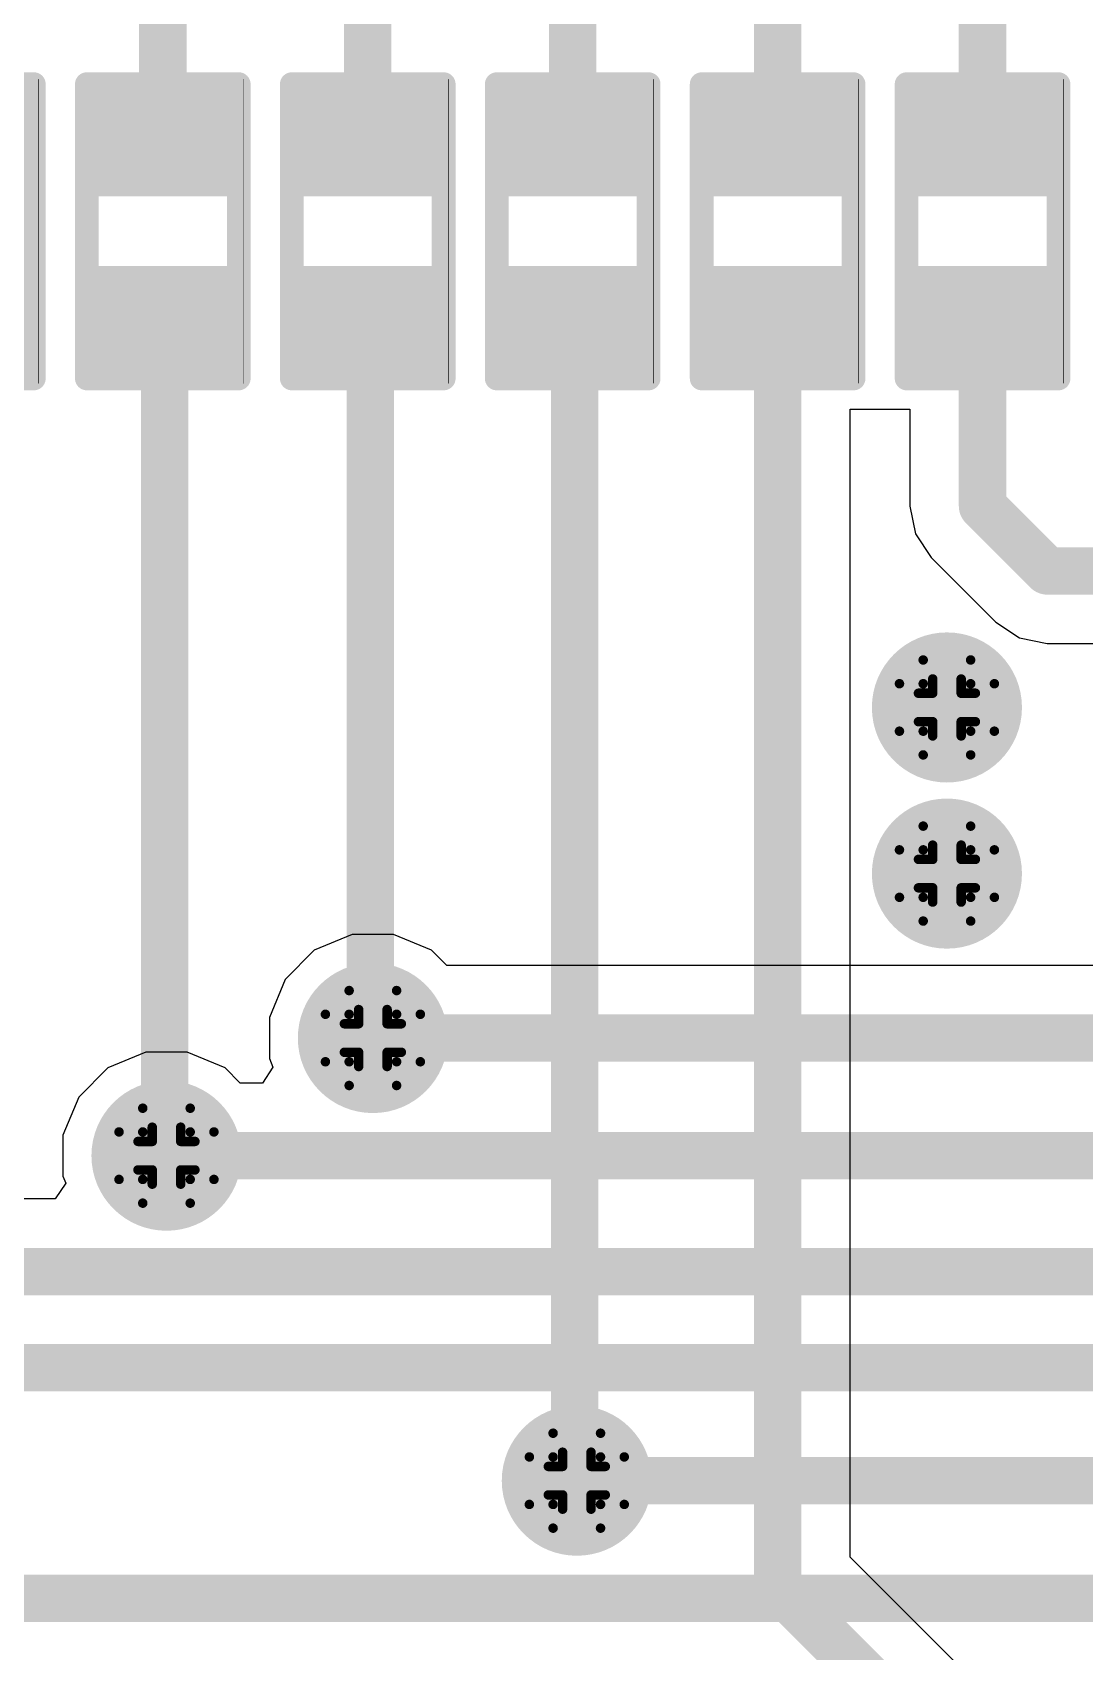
# Model space of a CAD drawing. Header units: inches. Extents: x -5 to 5258, y -4 to 5281.
# Drawn here: x 5.39 to 11.02, y 32.67 to 41.33 of the extents above; entities that cross this region are included whole.
import ezdxf

# ---------------------------------------------------------------- set-up
doc = ezdxf.new("R2010")
doc.units = ezdxf.units.IN
for name, color, linetype in [('Bottom Layer', 5, 'Continuous'), ('Bottom Solder', 6, 'Continuous'), ('Drill Drawing', 1, 'Continuous'), ('Top Layer', 1, 'Continuous'), ('Top Overlay', 2, 'Continuous'), ('Top Paste', 8, 'Continuous'), ('Top Solder', 216, 'Continuous'), ('Via Holes', 16, 'Continuous')]:
    doc.layers.add(name, color=color, linetype=linetype)

# ---------------------------------------------------------------- blocks, each defined once
blk = doc.blocks.new('R___0402_53')
at = {"layer": 'Top Layer'}
for points in [[(-0.6985, -0.3175), (-0.6985, 0.3175), (-0.2413, 0.3175), (-0.2413, -0.3175)], [(0.2413, -0.3175), (0.2413, 0.3175), (0.6985, 0.3175), (0.6985, -0.3175)]]:
    blk.add_hatch(color=1, dxfattribs=at).paths.add_polyline_path(points)
at = {"layer": 'Top Paste'}
for points in [[(-0.6985, -0.3175), (-0.6985, 0.3175), (-0.2413, 0.3175), (-0.2413, -0.3175)], [(0.2413, -0.3175), (0.2413, 0.3175), (0.6985, 0.3175), (0.6985, -0.3175)]]:
    blk.add_hatch(color=8, dxfattribs=at).paths.add_polyline_path(points)
at = {"layer": 'Top Solder'}
for points in [[(-0.7535, -0.3725), (-0.7535, 0.3725), (-0.1863, 0.3725), (-0.1863, -0.3725)], [(0.1863, -0.3725), (0.1863, 0.3725), (0.7535, 0.3725), (0.7535, -0.3725)]]:
    blk.add_hatch(color=216, dxfattribs=at).paths.add_polyline_path(points)
at = {"layer": 'Top Overlay'}
for points, const_width in [([(-0.7874, 0.4064), (-0.7874, -0.4064)], 0.127), ([(-0.7874, 0.4064), (0.7874, 0.4064)], 0.127), ([(0.7874, 0.4064), (0.7874, -0.4064)], 0.127), ([(-0.7874, -0.4064), (0.7874, -0.4064)], 0.127), ([(-0.8128, -0.4318), (0.8128, -0.4318)], 0.00323)]:
    blk.add_lwpolyline(points, dxfattribs=dict(at, const_width=const_width))
for points, const_width in [([(-0.8191, 0.4064, 1), (-0.7556, 0.4064, 1)], 0.0635), ([(-0.8191, 0.4064, 1), (-0.7556, 0.4064, 1)], 0.0635), ([(0.7556, 0.4064, 1), (0.8191, 0.4064, 1)], 0.0635), ([(0.7556, 0.4064, 1), (0.8191, 0.4064, 1)], 0.0635), ([(-0.8191, -0.4064, 1), (-0.7556, -0.4064, 1)], 0.0635), ([(-0.8191, -0.4064, 1), (-0.7556, -0.4064, 1)], 0.0635), ([(0.7556, -0.4064, 1), (0.8191, -0.4064, 1)], 0.0635), ([(0.7556, -0.4064, 1), (0.8191, -0.4064, 1)], 0.0635), ([(-0.8136, -0.4318, 1), (-0.812, -0.4318, 1)], 0.00161), ([(0.812, -0.4318, 1), (0.8136, -0.4318, 1)], 0.00161)]:
    blk.add_lwpolyline(points, format="xyb", close=True, dxfattribs=dict(at, const_width=const_width))
blk = doc.blocks.new('R___0402_55')
at = {"layer": 'Top Layer'}
for points in [[(-0.6985, -0.3175), (-0.6985, 0.3175), (-0.2413, 0.3175), (-0.2413, -0.3175)], [(0.2413, -0.3175), (0.2413, 0.3175), (0.6985, 0.3175), (0.6985, -0.3175)]]:
    blk.add_hatch(color=1, dxfattribs=at).paths.add_polyline_path(points)
at = {"layer": 'Top Paste'}
for points in [[(-0.6985, -0.3175), (-0.6985, 0.3175), (-0.2413, 0.3175), (-0.2413, -0.3175)], [(0.2413, -0.3175), (0.2413, 0.3175), (0.6985, 0.3175), (0.6985, -0.3175)]]:
    blk.add_hatch(color=8, dxfattribs=at).paths.add_polyline_path(points)
at = {"layer": 'Top Solder'}
for points in [[(-0.7535, -0.3725), (-0.7535, 0.3725), (-0.1863, 0.3725), (-0.1863, -0.3725)], [(0.1863, -0.3725), (0.1863, 0.3725), (0.7535, 0.3725), (0.7535, -0.3725)]]:
    blk.add_hatch(color=216, dxfattribs=at).paths.add_polyline_path(points)
at = {"layer": 'Top Overlay'}
for points, const_width in [([(-0.7874, 0.4064), (-0.7874, -0.4064)], 0.127), ([(-0.7874, 0.4064), (0.7874, 0.4064)], 0.127), ([(0.7874, 0.4064), (0.7874, -0.4064)], 0.127), ([(-0.7874, -0.4064), (0.7874, -0.4064)], 0.127), ([(-0.8128, -0.4318), (0.8128, -0.4318)], 0.00323)]:
    blk.add_lwpolyline(points, dxfattribs=dict(at, const_width=const_width))
for points, const_width in [([(-0.8191, 0.4064, 1), (-0.7556, 0.4064, 1)], 0.0635), ([(-0.8191, 0.4064, 1), (-0.7556, 0.4064, 1)], 0.0635), ([(0.7556, 0.4064, 1), (0.8191, 0.4064, 1)], 0.0635), ([(0.7556, 0.4064, 1), (0.8191, 0.4064, 1)], 0.0635), ([(-0.8191, -0.4064, 1), (-0.7556, -0.4064, 1)], 0.0635), ([(-0.8191, -0.4064, 1), (-0.7556, -0.4064, 1)], 0.0635), ([(0.7556, -0.4064, 1), (0.8191, -0.4064, 1)], 0.0635), ([(0.7556, -0.4064, 1), (0.8191, -0.4064, 1)], 0.0635), ([(-0.8136, -0.4318, 1), (-0.812, -0.4318, 1)], 0.00161), ([(0.812, -0.4318, 1), (0.8136, -0.4318, 1)], 0.00161)]:
    blk.add_lwpolyline(points, format="xyb", close=True, dxfattribs=dict(at, const_width=const_width))
blk = doc.blocks.new('R___0402_57')
at = {"layer": 'Top Layer'}
for points in [[(-0.6985, -0.3175), (-0.6985, 0.3175), (-0.2413, 0.3175), (-0.2413, -0.3175)], [(0.2413, -0.3175), (0.2413, 0.3175), (0.6985, 0.3175), (0.6985, -0.3175)]]:
    blk.add_hatch(color=1, dxfattribs=at).paths.add_polyline_path(points)
at = {"layer": 'Top Paste'}
for points in [[(-0.6985, -0.3175), (-0.6985, 0.3175), (-0.2413, 0.3175), (-0.2413, -0.3175)], [(0.2413, -0.3175), (0.2413, 0.3175), (0.6985, 0.3175), (0.6985, -0.3175)]]:
    blk.add_hatch(color=8, dxfattribs=at).paths.add_polyline_path(points)
at = {"layer": 'Top Solder'}
for points in [[(-0.7535, -0.3725), (-0.7535, 0.3725), (-0.1863, 0.3725), (-0.1863, -0.3725)], [(0.1863, -0.3725), (0.1863, 0.3725), (0.7535, 0.3725), (0.7535, -0.3725)]]:
    blk.add_hatch(color=216, dxfattribs=at).paths.add_polyline_path(points)
at = {"layer": 'Top Overlay'}
for points, const_width in [([(-0.7874, 0.4064), (-0.7874, -0.4064)], 0.127), ([(-0.7874, 0.4064), (0.7874, 0.4064)], 0.127), ([(0.7874, 0.4064), (0.7874, -0.4064)], 0.127), ([(-0.7874, -0.4064), (0.7874, -0.4064)], 0.127), ([(-0.8128, -0.4318), (0.8128, -0.4318)], 0.00323)]:
    blk.add_lwpolyline(points, dxfattribs=dict(at, const_width=const_width))
for points, const_width in [([(-0.8191, 0.4064, 1), (-0.7556, 0.4064, 1)], 0.0635), ([(-0.8191, 0.4064, 1), (-0.7556, 0.4064, 1)], 0.0635), ([(0.7556, 0.4064, 1), (0.8191, 0.4064, 1)], 0.0635), ([(0.7556, 0.4064, 1), (0.8191, 0.4064, 1)], 0.0635), ([(-0.8191, -0.4064, 1), (-0.7556, -0.4064, 1)], 0.0635), ([(-0.8191, -0.4064, 1), (-0.7556, -0.4064, 1)], 0.0635), ([(0.7556, -0.4064, 1), (0.8191, -0.4064, 1)], 0.0635), ([(0.7556, -0.4064, 1), (0.8191, -0.4064, 1)], 0.0635), ([(-0.8136, -0.4318, 1), (-0.812, -0.4318, 1)], 0.00161), ([(0.812, -0.4318, 1), (0.8136, -0.4318, 1)], 0.00161)]:
    blk.add_lwpolyline(points, format="xyb", close=True, dxfattribs=dict(at, const_width=const_width))
blk = doc.blocks.new('R___0402_60')
at = {"layer": 'Top Layer'}
for points in [[(-0.6985, -0.3175), (-0.6985, 0.3175), (-0.2413, 0.3175), (-0.2413, -0.3175)], [(0.2413, -0.3175), (0.2413, 0.3175), (0.6985, 0.3175), (0.6985, -0.3175)]]:
    blk.add_hatch(color=1, dxfattribs=at).paths.add_polyline_path(points)
at = {"layer": 'Top Paste'}
for points in [[(-0.6985, -0.3175), (-0.6985, 0.3175), (-0.2413, 0.3175), (-0.2413, -0.3175)], [(0.2413, -0.3175), (0.2413, 0.3175), (0.6985, 0.3175), (0.6985, -0.3175)]]:
    blk.add_hatch(color=8, dxfattribs=at).paths.add_polyline_path(points)
at = {"layer": 'Top Solder'}
for points in [[(-0.7535, -0.3725), (-0.7535, 0.3725), (-0.1863, 0.3725), (-0.1863, -0.3725)], [(0.1863, -0.3725), (0.1863, 0.3725), (0.7535, 0.3725), (0.7535, -0.3725)]]:
    blk.add_hatch(color=216, dxfattribs=at).paths.add_polyline_path(points)
at = {"layer": 'Top Overlay'}
for points, const_width in [([(-0.7874, 0.4064), (-0.7874, -0.4064)], 0.127), ([(-0.7874, 0.4064), (0.7874, 0.4064)], 0.127), ([(0.7874, 0.4064), (0.7874, -0.4064)], 0.127), ([(-0.7874, -0.4064), (0.7874, -0.4064)], 0.127), ([(-0.8128, -0.4318), (0.8128, -0.4318)], 0.00323)]:
    blk.add_lwpolyline(points, dxfattribs=dict(at, const_width=const_width))
for points, const_width in [([(-0.8191, 0.4064, 1), (-0.7556, 0.4064, 1)], 0.0635), ([(-0.8191, 0.4064, 1), (-0.7556, 0.4064, 1)], 0.0635), ([(0.7556, 0.4064, 1), (0.8191, 0.4064, 1)], 0.0635), ([(0.7556, 0.4064, 1), (0.8191, 0.4064, 1)], 0.0635), ([(-0.8191, -0.4064, 1), (-0.7556, -0.4064, 1)], 0.0635), ([(-0.8191, -0.4064, 1), (-0.7556, -0.4064, 1)], 0.0635), ([(0.7556, -0.4064, 1), (0.8191, -0.4064, 1)], 0.0635), ([(0.7556, -0.4064, 1), (0.8191, -0.4064, 1)], 0.0635), ([(-0.8136, -0.4318, 1), (-0.812, -0.4318, 1)], 0.00161), ([(0.812, -0.4318, 1), (0.8136, -0.4318, 1)], 0.00161)]:
    blk.add_lwpolyline(points, format="xyb", close=True, dxfattribs=dict(at, const_width=const_width))
blk = doc.blocks.new('R___0402_62')
at = {"layer": 'Top Layer'}
for points in [[(-0.6985, -0.3175), (-0.6985, 0.3175), (-0.2413, 0.3175), (-0.2413, -0.3175)], [(0.2413, -0.3175), (0.2413, 0.3175), (0.6985, 0.3175), (0.6985, -0.3175)]]:
    blk.add_hatch(color=1, dxfattribs=at).paths.add_polyline_path(points)
at = {"layer": 'Top Paste'}
for points in [[(-0.6985, -0.3175), (-0.6985, 0.3175), (-0.2413, 0.3175), (-0.2413, -0.3175)], [(0.2413, -0.3175), (0.2413, 0.3175), (0.6985, 0.3175), (0.6985, -0.3175)]]:
    blk.add_hatch(color=8, dxfattribs=at).paths.add_polyline_path(points)
at = {"layer": 'Top Solder'}
for points in [[(-0.7535, -0.3725), (-0.7535, 0.3725), (-0.1863, 0.3725), (-0.1863, -0.3725)], [(0.1863, -0.3725), (0.1863, 0.3725), (0.7535, 0.3725), (0.7535, -0.3725)]]:
    blk.add_hatch(color=216, dxfattribs=at).paths.add_polyline_path(points)
at = {"layer": 'Top Overlay'}
for points, const_width in [([(-0.7874, 0.4064), (-0.7874, -0.4064)], 0.127), ([(-0.7874, 0.4064), (0.7874, 0.4064)], 0.127), ([(0.7874, 0.4064), (0.7874, -0.4064)], 0.127), ([(-0.7874, -0.4064), (0.7874, -0.4064)], 0.127), ([(-0.8128, -0.4318), (0.8128, -0.4318)], 0.00323)]:
    blk.add_lwpolyline(points, dxfattribs=dict(at, const_width=const_width))
for points, const_width in [([(-0.8191, 0.4064, 1), (-0.7556, 0.4064, 1)], 0.0635), ([(-0.8191, 0.4064, 1), (-0.7556, 0.4064, 1)], 0.0635), ([(0.7556, 0.4064, 1), (0.8191, 0.4064, 1)], 0.0635), ([(0.7556, 0.4064, 1), (0.8191, 0.4064, 1)], 0.0635), ([(-0.8191, -0.4064, 1), (-0.7556, -0.4064, 1)], 0.0635), ([(-0.8191, -0.4064, 1), (-0.7556, -0.4064, 1)], 0.0635), ([(0.7556, -0.4064, 1), (0.8191, -0.4064, 1)], 0.0635), ([(0.7556, -0.4064, 1), (0.8191, -0.4064, 1)], 0.0635), ([(-0.8136, -0.4318, 1), (-0.812, -0.4318, 1)], 0.00161), ([(0.812, -0.4318, 1), (0.8136, -0.4318, 1)], 0.00161)]:
    blk.add_lwpolyline(points, format="xyb", close=True, dxfattribs=dict(at, const_width=const_width))
blk = doc.blocks.new('R___0402_63')
at = {"layer": 'Top Layer'}
for points in [[(-0.6985, -0.3175), (-0.6985, 0.3175), (-0.2413, 0.3175), (-0.2413, -0.3175)], [(0.2413, -0.3175), (0.2413, 0.3175), (0.6985, 0.3175), (0.6985, -0.3175)]]:
    blk.add_hatch(color=1, dxfattribs=at).paths.add_polyline_path(points)
at = {"layer": 'Top Paste'}
for points in [[(-0.6985, -0.3175), (-0.6985, 0.3175), (-0.2413, 0.3175), (-0.2413, -0.3175)], [(0.2413, -0.3175), (0.2413, 0.3175), (0.6985, 0.3175), (0.6985, -0.3175)]]:
    blk.add_hatch(color=8, dxfattribs=at).paths.add_polyline_path(points)
at = {"layer": 'Top Solder'}
for points in [[(-0.7535, -0.3725), (-0.7535, 0.3725), (-0.1863, 0.3725), (-0.1863, -0.3725)], [(0.1863, -0.3725), (0.1863, 0.3725), (0.7535, 0.3725), (0.7535, -0.3725)]]:
    blk.add_hatch(color=216, dxfattribs=at).paths.add_polyline_path(points)
at = {"layer": 'Top Overlay'}
for points, const_width in [([(0.7874, 0.4064), (-0.7874, 0.4064)], 0.127), ([(-0.7874, 0.4064), (-0.7874, -0.4064)], 0.127), ([(0.7874, 0.4064), (0.7874, -0.4064)], 0.127), ([(-0.7874, -0.4064), (0.7874, -0.4064)], 0.127), ([(-0.8128, -0.4318), (0.8128, -0.4318)], 0.00323)]:
    blk.add_lwpolyline(points, dxfattribs=dict(at, const_width=const_width))
for points, const_width in [([(-0.8191, 0.4064, 1), (-0.7556, 0.4064, 1)], 0.0635), ([(-0.8191, 0.4064, 1), (-0.7556, 0.4064, 1)], 0.0635), ([(0.7557, 0.4064, 1), (0.8192, 0.4064, 1)], 0.0635), ([(0.7557, 0.4064, 1), (0.8192, 0.4064, 1)], 0.0635), ([(-0.8191, -0.4064, 1), (-0.7556, -0.4064, 1)], 0.0635), ([(-0.8191, -0.4064, 1), (-0.7556, -0.4064, 1)], 0.0635), ([(0.7557, -0.4064, 1), (0.8192, -0.4064, 1)], 0.0635), ([(0.7557, -0.4064, 1), (0.8192, -0.4064, 1)], 0.0635), ([(-0.8136, -0.4318, 1), (-0.812, -0.4318, 1)], 0.00161), ([(0.812, -0.4318, 1), (0.8136, -0.4318, 1)], 0.00161)]:
    blk.add_lwpolyline(points, format="xyb", close=True, dxfattribs=dict(at, const_width=const_width))

msp = doc.modelspace()

# ---------------------------------------------------------------- hatches: boundary and pattern name
at = {"layer": 'Bottom Layer'}
h = msp.add_hatch(color=5, dxfattribs=at)
edge = h.paths.add_edge_path()
edge.add_arc((10.287, 37.719), 0.3, 0, 360)
h = msp.add_hatch(color=5, dxfattribs=at)
edge = h.paths.add_edge_path()
edge.add_arc((10.287, 36.83), 0.3, 0, 360)
h = msp.add_hatch(color=5, dxfattribs=at)
edge = h.paths.add_edge_path()
edge.add_arc((7.215, 35.9501), 0.3, 0, 360)
h = msp.add_hatch(color=5, dxfattribs=at)
edge = h.paths.add_edge_path()
edge.add_arc((6.1105, 35.3205), 0.3, 0, 360)
h = msp.add_hatch(color=5, dxfattribs=at)
edge = h.paths.add_edge_path()
edge.add_arc((8.3064, 33.5814), 0.3, 0, 360)
at = {"layer": 'Bottom Solder'}
h = msp.add_hatch(color=6, dxfattribs=at)
edge = h.paths.add_edge_path()
edge.add_arc((10.287, 37.719), 0.4016, 0, 360)
h = msp.add_hatch(color=6, dxfattribs=at)
edge = h.paths.add_edge_path()
edge.add_arc((10.287, 36.83), 0.4016, 0, 360)
h = msp.add_hatch(color=6, dxfattribs=at)
edge = h.paths.add_edge_path()
edge.add_arc((7.215, 35.9501), 0.4016, 0, 360)
h = msp.add_hatch(color=6, dxfattribs=at)
edge = h.paths.add_edge_path()
edge.add_arc((6.1105, 35.3205), 0.4016, 0, 360)
h = msp.add_hatch(color=6, dxfattribs=at)
edge = h.paths.add_edge_path()
edge.add_arc((8.3064, 33.5814), 0.4016, 0, 360)
at = {"layer": 'Top Layer'}
h = msp.add_hatch(color=1, dxfattribs=at)
edge = h.paths.add_edge_path()
edge.add_arc((10.287, 37.719), 0.3, 0, 360)
h = msp.add_hatch(color=1, dxfattribs=at)
edge = h.paths.add_edge_path()
edge.add_arc((10.287, 36.83), 0.3, 0, 360)
h = msp.add_hatch(color=1, dxfattribs=at)
edge = h.paths.add_edge_path()
edge.add_arc((7.215, 35.9501), 0.3, 0, 360)
h = msp.add_hatch(color=1, dxfattribs=at)
edge = h.paths.add_edge_path()
edge.add_arc((6.1105, 35.3205), 0.3, 0, 360)
h = msp.add_hatch(color=1, dxfattribs=at)
edge = h.paths.add_edge_path()
edge.add_arc((8.3064, 33.5814), 0.3, 0, 360)
at = {"layer": 'Top Solder'}
h = msp.add_hatch(color=216, dxfattribs=at)
edge = h.paths.add_edge_path()
edge.add_arc((10.287, 37.719), 0.4016, 0, 360)
h = msp.add_hatch(color=216, dxfattribs=at)
edge = h.paths.add_edge_path()
edge.add_arc((10.287, 36.83), 0.4016, 0, 360)
h = msp.add_hatch(color=216, dxfattribs=at)
edge = h.paths.add_edge_path()
edge.add_arc((7.215, 35.9501), 0.4016, 0, 360)
h = msp.add_hatch(color=216, dxfattribs=at)
edge = h.paths.add_edge_path()
edge.add_arc((6.1105, 35.3205), 0.4016, 0, 360)
h = msp.add_hatch(color=216, dxfattribs=at)
edge = h.paths.add_edge_path()
edge.add_arc((8.3064, 33.5814), 0.4016, 0, 360)
at = {"layer": 'Via Holes'}
h = msp.add_hatch(color=7, dxfattribs=at)
edge = h.paths.add_edge_path()
edge.add_arc((10.287, 37.719), 0.15, 0, 360)
h = msp.add_hatch(color=7, dxfattribs=at)
edge = h.paths.add_edge_path()
edge.add_arc((10.287, 36.83), 0.15, 0, 360)
h = msp.add_hatch(color=7, dxfattribs=at)
edge = h.paths.add_edge_path()
edge.add_arc((7.215, 35.9501), 0.15, 0, 360)
h = msp.add_hatch(color=7, dxfattribs=at)
edge = h.paths.add_edge_path()
edge.add_arc((6.1105, 35.3205), 0.15, 0, 360)
h = msp.add_hatch(color=7, dxfattribs=at)
edge = h.paths.add_edge_path()
edge.add_arc((8.3064, 33.5814), 0.15, 0, 360)

# ---------------------------------------------------------------- linework, layer by layer
at = {"layer": 'Bottom Layer'}
for p, q in [((7.1048, 36.5041), (6.9012, 36.4198)), ((7.3252, 36.5041), (7.1048, 36.5041)), ((7.5288, 36.4198), (7.3252, 36.5041)), ((6.9012, 36.4198), (6.7453, 36.264)), ((7.61, 36.3386), (7.5288, 36.4198)), ((11.2148, 36.3386), (7.61, 36.3386)), ((6.7453, 36.264), (6.661, 36.0603)), ((6.661, 36.0603), (6.661, 35.8399)), ((6.0003, 35.8745), (5.7967, 35.7902)), ((6.2207, 35.8745), (6.0003, 35.8745)), ((6.4243, 35.7902), (6.2207, 35.8745)), ((5.7967, 35.7902), (5.6408, 35.6343)), ((6.5055, 35.709), (6.4243, 35.7902)), ((6.6803, 35.7934), (6.6238, 35.709)), ((6.661, 35.8399), (6.6803, 35.7934)), ((6.6238, 35.709), (6.5055, 35.709)), ((5.6408, 35.6343), (5.5565, 35.4307)), ((5.5565, 35.4307), (5.5565, 35.2103)), ((5.5565, 35.2103), (5.5718, 35.1733)), ((5.5718, 35.1733), (5.5154, 35.0888)), ((5.5154, 35.0888), (3.3636, 35.0888))]:
    msp.add_line(p, q, dxfattribs=at)
at = {"layer": 'Bottom Layer', "const_width": 0.254}
for points in [[(7.215, 35.9501), (59.0623, 35.9501)], [(6.1105, 35.3205), (55.2605, 35.3205)], [(3.2027, 34.7003), (54.0269, 34.7003)], [(2.6647, 34.1862), (47.7288, 34.1862)], [(8.3064, 33.5814), (8.3069, 33.5819)], [(8.3069, 33.5819), (33.0567, 33.5819)], [(1.4226, 32.9514), (15.5805, 32.9514)]]:
    msp.add_lwpolyline(points, dxfattribs=at)
at = {"layer": 'Bottom Layer', "const_width": 0.127}
for points in [[(7.1515, 35.9501, 1), (7.2785, 35.9501, 1)], [(6.047, 35.3205, 1), (6.174, 35.3205, 1)], [(8.2429, 33.5814, 1), (8.3699, 33.5814, 1)], [(8.2434, 33.5819, 1), (8.3704, 33.5819, 1)], [(8.2434, 33.5819, 1), (8.3704, 33.5819, 1)]]:
    msp.add_lwpolyline(points, format="xyb", close=True, dxfattribs=at)
at = {"layer": 'Drill Drawing', "const_width": 0.0508}
for points in [[(10.16, 37.846), (10.16, 37.973)], [(10.16, 37.973), (10.414, 37.973)], [(10.414, 37.846), (10.414, 37.973)], [(10.033, 37.592), (10.033, 37.846)], [(10.033, 37.846), (10.16, 37.846)], [(10.2108, 37.7952), (10.2108, 37.8714)], [(10.2108, 37.8714), (10.3632, 37.8714)], [(10.3632, 37.7952), (10.3632, 37.8714)], [(10.414, 37.846), (10.541, 37.846)], [(10.541, 37.592), (10.541, 37.846)], [(10.1346, 37.6428), (10.1346, 37.7952)], [(10.1346, 37.7952), (10.2108, 37.7952)], [(10.3632, 37.7952), (10.4394, 37.7952)], [(10.4394, 37.6428), (10.4394, 37.7952)], [(10.033, 37.592), (10.16, 37.592)], [(10.1346, 37.6428), (10.2108, 37.6428)], [(10.16, 37.465), (10.16, 37.592)], [(10.2108, 37.5666), (10.2108, 37.6428)], [(10.3632, 37.6428), (10.4394, 37.6428)], [(10.3632, 37.5666), (10.3632, 37.6428)], [(10.414, 37.592), (10.541, 37.592)], [(10.414, 37.465), (10.414, 37.592)], [(10.2108, 37.5666), (10.3632, 37.5666)], [(10.16, 37.465), (10.414, 37.465)], [(10.16, 36.957), (10.16, 37.084)], [(10.16, 37.084), (10.414, 37.084)], [(10.414, 36.957), (10.414, 37.084)], [(10.2108, 36.9062), (10.2108, 36.9824)], [(10.2108, 36.9824), (10.3632, 36.9824)], [(10.3632, 36.9062), (10.3632, 36.9824)], [(10.033, 36.703), (10.033, 36.957)], [(10.033, 36.957), (10.16, 36.957)], [(10.1346, 36.7538), (10.1346, 36.9062)], [(10.1346, 36.9062), (10.2108, 36.9062)], [(10.3632, 36.9062), (10.4394, 36.9062)], [(10.414, 36.957), (10.541, 36.957)], [(10.4394, 36.7538), (10.4394, 36.9062)], [(10.541, 36.703), (10.541, 36.957)], [(10.1346, 36.7538), (10.2108, 36.7538)], [(10.2108, 36.6776), (10.2108, 36.7538)], [(10.3632, 36.7538), (10.4394, 36.7538)], [(10.3632, 36.6776), (10.3632, 36.7538)], [(10.033, 36.703), (10.16, 36.703)], [(10.16, 36.576), (10.16, 36.703)], [(10.2108, 36.6776), (10.3632, 36.6776)], [(10.414, 36.703), (10.541, 36.703)], [(10.414, 36.576), (10.414, 36.703)], [(10.16, 36.576), (10.414, 36.576)], [(7.088, 36.0771), (7.088, 36.2041)], [(7.088, 36.2041), (7.342, 36.2041)], [(7.342, 36.0771), (7.342, 36.2041)], [(6.961, 35.8231), (6.961, 36.0771)], [(6.961, 36.0771), (7.088, 36.0771)], [(7.0626, 35.8739), (7.0626, 36.0263)], [(7.0626, 36.0263), (7.1388, 36.0263)], [(7.1388, 36.0263), (7.1388, 36.1025)], [(7.1388, 36.1025), (7.2912, 36.1025)], [(7.2912, 36.0263), (7.2912, 36.1025)], [(7.2912, 36.0263), (7.3674, 36.0263)], [(7.342, 36.0771), (7.469, 36.0771)], [(7.3674, 35.8739), (7.3674, 36.0263)], [(7.469, 35.8231), (7.469, 36.0771)], [(7.0626, 35.8739), (7.1388, 35.8739)], [(7.1388, 35.7977), (7.1388, 35.8739)], [(7.2912, 35.8739), (7.3674, 35.8739)], [(7.2912, 35.7977), (7.2912, 35.8739)], [(6.961, 35.8231), (7.088, 35.8231)], [(7.088, 35.6961), (7.088, 35.8231)], [(7.1388, 35.7977), (7.2912, 35.7977)], [(7.342, 35.8231), (7.469, 35.8231)], [(7.342, 35.6961), (7.342, 35.8231)], [(7.088, 35.6961), (7.342, 35.6961)], [(5.9835, 35.4475), (5.9835, 35.5745)], [(5.9835, 35.5745), (6.2375, 35.5745)], [(6.2375, 35.4475), (6.2375, 35.5745)], [(5.8565, 35.1935), (5.8565, 35.4475)], [(5.8565, 35.4475), (5.9835, 35.4475)], [(6.0343, 35.3967), (6.0343, 35.4729)], [(6.0343, 35.4729), (6.1867, 35.4729)], [(6.1867, 35.3967), (6.1867, 35.4729)], [(6.2375, 35.4475), (6.3645, 35.4475)], [(6.3645, 35.1935), (6.3645, 35.4475)], [(5.9581, 35.2443), (5.9581, 35.3967)], [(5.9581, 35.3967), (6.0343, 35.3967)], [(6.1867, 35.3967), (6.2629, 35.3967)], [(6.2629, 35.2443), (6.2629, 35.3967)], [(5.9581, 35.2443), (6.0343, 35.2443)], [(6.0343, 35.1681), (6.0343, 35.2443)], [(6.1867, 35.2443), (6.2629, 35.2443)], [(6.1867, 35.1681), (6.1867, 35.2443)], [(5.8565, 35.1935), (5.9835, 35.1935)], [(5.9835, 35.0665), (5.9835, 35.1935)], [(6.0343, 35.1681), (6.1867, 35.1681)], [(6.2375, 35.1935), (6.3645, 35.1935)], [(6.2375, 35.0665), (6.2375, 35.1935)], [(5.9835, 35.0665), (6.2375, 35.0665)], [(8.1794, 33.7084), (8.1794, 33.8354)], [(8.1794, 33.8354), (8.4334, 33.8354)], [(8.4334, 33.7084), (8.4334, 33.8354)], [(8.0524, 33.4544), (8.0524, 33.7084)], [(8.0524, 33.7084), (8.1794, 33.7084)], [(8.2302, 33.6576), (8.2302, 33.7338)], [(8.2302, 33.7338), (8.3826, 33.7338)], [(8.3826, 33.6576), (8.3826, 33.7338)], [(8.4334, 33.7084), (8.5604, 33.7084)], [(8.5604, 33.4544), (8.5604, 33.7084)], [(8.154, 33.5052), (8.154, 33.6576)], [(8.154, 33.6576), (8.2302, 33.6576)], [(8.3826, 33.6576), (8.4588, 33.6576)], [(8.4588, 33.5052), (8.4588, 33.6576)], [(8.0524, 33.4544), (8.1794, 33.4544)], [(8.154, 33.5052), (8.2302, 33.5052)], [(8.1794, 33.3274), (8.1794, 33.4544)], [(8.2302, 33.429), (8.2302, 33.5052)], [(8.2302, 33.429), (8.3826, 33.429)], [(8.3826, 33.5052), (8.4588, 33.5052)], [(8.3826, 33.429), (8.3826, 33.5052)], [(8.4334, 33.4544), (8.5604, 33.4544)], [(8.4334, 33.3274), (8.4334, 33.4544)], [(8.1794, 33.3274), (8.4334, 33.3274)]]:
    msp.add_lwpolyline(points, dxfattribs=at)
at = {"layer": 'Drill Drawing', "const_width": 0.0254}
for points in [[(10.1473, 37.973, 1), (10.1727, 37.973, 1)], [(10.1473, 37.973, 1), (10.1727, 37.973, 1)], [(10.4013, 37.973, 1), (10.4267, 37.973, 1)], [(10.4013, 37.973, 1), (10.4267, 37.973, 1)], [(10.0203, 37.846, 1), (10.0457, 37.846, 1)], [(10.0203, 37.846, 1), (10.0457, 37.846, 1)], [(10.1473, 37.846, 1), (10.1727, 37.846, 1)], [(10.1473, 37.846, 1), (10.1727, 37.846, 1)], [(10.1981, 37.8714, 1), (10.2235, 37.8714, 1)], [(10.1981, 37.8714, 1), (10.2235, 37.8714, 1)], [(10.3505, 37.8714, 1), (10.3759, 37.8714, 1)], [(10.3505, 37.8714, 1), (10.3759, 37.8714, 1)], [(10.4013, 37.846, 1), (10.4267, 37.846, 1)], [(10.4013, 37.846, 1), (10.4267, 37.846, 1)], [(10.5283, 37.846, 1), (10.5537, 37.846, 1)], [(10.5283, 37.846, 1), (10.5537, 37.846, 1)], [(10.1219, 37.7952, 1), (10.1473, 37.7952, 1)], [(10.1219, 37.7952, 1), (10.1473, 37.7952, 1)], [(10.1981, 37.7952, 1), (10.2235, 37.7952, 1)], [(10.1981, 37.7952, 1), (10.2235, 37.7952, 1)], [(10.3505, 37.7952, 1), (10.3759, 37.7952, 1)], [(10.3505, 37.7952, 1), (10.3759, 37.7952, 1)], [(10.4267, 37.7952, 1), (10.4521, 37.7952, 1)], [(10.4267, 37.7952, 1), (10.4521, 37.7952, 1)], [(10.0203, 37.592, 1), (10.0457, 37.592, 1)], [(10.0203, 37.592, 1), (10.0457, 37.592, 1)], [(10.1219, 37.6428, 1), (10.1473, 37.6428, 1)], [(10.1219, 37.6428, 1), (10.1473, 37.6428, 1)], [(10.1473, 37.592, 1), (10.1727, 37.592, 1)], [(10.1473, 37.592, 1), (10.1727, 37.592, 1)], [(10.1981, 37.6428, 1), (10.2235, 37.6428, 1)], [(10.1981, 37.6428, 1), (10.2235, 37.6428, 1)], [(10.3505, 37.6428, 1), (10.3759, 37.6428, 1)], [(10.3505, 37.6428, 1), (10.3759, 37.6428, 1)], [(10.4013, 37.592, 1), (10.4267, 37.592, 1)], [(10.4013, 37.592, 1), (10.4267, 37.592, 1)], [(10.4267, 37.6428, 1), (10.4521, 37.6428, 1)], [(10.4267, 37.6428, 1), (10.4521, 37.6428, 1)], [(10.5283, 37.592, 1), (10.5537, 37.592, 1)], [(10.5283, 37.592, 1), (10.5537, 37.592, 1)], [(10.1981, 37.5666, 1), (10.2235, 37.5666, 1)], [(10.1981, 37.5666, 1), (10.2235, 37.5666, 1)], [(10.3505, 37.5666, 1), (10.3759, 37.5666, 1)], [(10.3505, 37.5666, 1), (10.3759, 37.5666, 1)], [(10.1473, 37.465, 1), (10.1727, 37.465, 1)], [(10.1473, 37.465, 1), (10.1727, 37.465, 1)], [(10.4013, 37.465, 1), (10.4267, 37.465, 1)], [(10.4013, 37.465, 1), (10.4267, 37.465, 1)], [(10.1473, 37.084, 1), (10.1727, 37.084, 1)], [(10.1473, 37.084, 1), (10.1727, 37.084, 1)], [(10.4013, 37.084, 1), (10.4267, 37.084, 1)], [(10.4013, 37.084, 1), (10.4267, 37.084, 1)], [(10.1981, 36.9824, 1), (10.2235, 36.9824, 1)], [(10.1981, 36.9824, 1), (10.2235, 36.9824, 1)], [(10.3505, 36.9824, 1), (10.3759, 36.9824, 1)], [(10.3505, 36.9824, 1), (10.3759, 36.9824, 1)], [(10.0203, 36.957, 1), (10.0457, 36.957, 1)], [(10.0203, 36.957, 1), (10.0457, 36.957, 1)], [(10.1219, 36.9062, 1), (10.1473, 36.9062, 1)], [(10.1219, 36.9062, 1), (10.1473, 36.9062, 1)], [(10.1473, 36.957, 1), (10.1727, 36.957, 1)], [(10.1473, 36.957, 1), (10.1727, 36.957, 1)], [(10.1981, 36.9062, 1), (10.2235, 36.9062, 1)], [(10.1981, 36.9062, 1), (10.2235, 36.9062, 1)], [(10.3505, 36.9062, 1), (10.3759, 36.9062, 1)], [(10.3505, 36.9062, 1), (10.3759, 36.9062, 1)], [(10.4013, 36.957, 1), (10.4267, 36.957, 1)], [(10.4013, 36.957, 1), (10.4267, 36.957, 1)], [(10.4267, 36.9062, 1), (10.4521, 36.9062, 1)], [(10.4267, 36.9062, 1), (10.4521, 36.9062, 1)], [(10.5283, 36.957, 1), (10.5537, 36.957, 1)], [(10.5283, 36.957, 1), (10.5537, 36.957, 1)], [(10.1219, 36.7538, 1), (10.1473, 36.7538, 1)], [(10.1219, 36.7538, 1), (10.1473, 36.7538, 1)], [(10.1981, 36.7538, 1), (10.2235, 36.7538, 1)], [(10.1981, 36.7538, 1), (10.2235, 36.7538, 1)], [(10.3505, 36.7538, 1), (10.3759, 36.7538, 1)], [(10.3505, 36.7538, 1), (10.3759, 36.7538, 1)], [(10.4267, 36.7538, 1), (10.4521, 36.7538, 1)], [(10.4267, 36.7538, 1), (10.4521, 36.7538, 1)], [(10.0203, 36.703, 1), (10.0457, 36.703, 1)], [(10.0203, 36.703, 1), (10.0457, 36.703, 1)], [(10.1473, 36.703, 1), (10.1727, 36.703, 1)], [(10.1473, 36.703, 1), (10.1727, 36.703, 1)], [(10.1981, 36.6776, 1), (10.2235, 36.6776, 1)], [(10.1981, 36.6776, 1), (10.2235, 36.6776, 1)], [(10.3505, 36.6776, 1), (10.3759, 36.6776, 1)], [(10.3505, 36.6776, 1), (10.3759, 36.6776, 1)], [(10.4013, 36.703, 1), (10.4267, 36.703, 1)], [(10.4013, 36.703, 1), (10.4267, 36.703, 1)], [(10.5283, 36.703, 1), (10.5537, 36.703, 1)], [(10.5283, 36.703, 1), (10.5537, 36.703, 1)], [(10.1473, 36.576, 1), (10.1727, 36.576, 1)], [(10.1473, 36.576, 1), (10.1727, 36.576, 1)], [(10.4013, 36.576, 1), (10.4267, 36.576, 1)], [(10.4013, 36.576, 1), (10.4267, 36.576, 1)], [(7.0753, 36.2041, 1), (7.1007, 36.2041, 1)], [(7.0753, 36.2041, 1), (7.1007, 36.2041, 1)], [(7.3293, 36.2041, 1), (7.3547, 36.2041, 1)], [(7.3293, 36.2041, 1), (7.3547, 36.2041, 1)], [(6.9483, 36.0771, 1), (6.9737, 36.0771, 1)], [(6.9483, 36.0771, 1), (6.9737, 36.0771, 1)], [(7.0499, 36.0263, 1), (7.0753, 36.0263, 1)], [(7.0499, 36.0263, 1), (7.0753, 36.0263, 1)], [(7.0753, 36.0771, 1), (7.1007, 36.0771, 1)], [(7.0753, 36.0771, 1), (7.1007, 36.0771, 1)], [(7.1261, 36.1025, 1), (7.1515, 36.1025, 1)], [(7.1261, 36.1025, 1), (7.1515, 36.1025, 1)], [(7.1261, 36.0263, 1), (7.1515, 36.0263, 1)], [(7.1261, 36.0263, 1), (7.1515, 36.0263, 1)], [(7.2785, 36.1025, 1), (7.3039, 36.1025, 1)], [(7.2785, 36.1025, 1), (7.3039, 36.1025, 1)], [(7.2785, 36.0263, 1), (7.3039, 36.0263, 1)], [(7.2785, 36.0263, 1), (7.3039, 36.0263, 1)], [(7.3293, 36.0771, 1), (7.3547, 36.0771, 1)], [(7.3293, 36.0771, 1), (7.3547, 36.0771, 1)], [(7.3547, 36.0263, 1), (7.3801, 36.0263, 1)], [(7.3547, 36.0263, 1), (7.3801, 36.0263, 1)], [(7.4563, 36.0771, 1), (7.4817, 36.0771, 1)], [(7.4563, 36.0771, 1), (7.4817, 36.0771, 1)], [(7.0499, 35.8739, 1), (7.0753, 35.8739, 1)], [(7.0499, 35.8739, 1), (7.0753, 35.8739, 1)], [(7.1261, 35.8739, 1), (7.1515, 35.8739, 1)], [(7.1261, 35.8739, 1), (7.1515, 35.8739, 1)], [(7.2785, 35.8739, 1), (7.3039, 35.8739, 1)], [(7.2785, 35.8739, 1), (7.3039, 35.8739, 1)], [(7.3547, 35.8739, 1), (7.3801, 35.8739, 1)], [(7.3547, 35.8739, 1), (7.3801, 35.8739, 1)], [(6.9483, 35.8231, 1), (6.9737, 35.8231, 1)], [(6.9483, 35.8231, 1), (6.9737, 35.8231, 1)], [(7.0753, 35.8231, 1), (7.1007, 35.8231, 1)], [(7.0753, 35.8231, 1), (7.1007, 35.8231, 1)], [(7.1261, 35.7977, 1), (7.1515, 35.7977, 1)], [(7.1261, 35.7977, 1), (7.1515, 35.7977, 1)], [(7.2785, 35.7977, 1), (7.3039, 35.7977, 1)], [(7.2785, 35.7977, 1), (7.3039, 35.7977, 1)], [(7.3293, 35.8231, 1), (7.3547, 35.8231, 1)], [(7.3293, 35.8231, 1), (7.3547, 35.8231, 1)], [(7.4563, 35.8231, 1), (7.4817, 35.8231, 1)], [(7.4563, 35.8231, 1), (7.4817, 35.8231, 1)], [(7.0753, 35.6961, 1), (7.1007, 35.6961, 1)], [(7.0753, 35.6961, 1), (7.1007, 35.6961, 1)], [(7.3293, 35.6961, 1), (7.3547, 35.6961, 1)], [(7.3293, 35.6961, 1), (7.3547, 35.6961, 1)], [(5.9708, 35.5745, 1), (5.9962, 35.5745, 1)], [(5.9708, 35.5745, 1), (5.9962, 35.5745, 1)], [(6.2248, 35.5745, 1), (6.2502, 35.5745, 1)], [(6.2248, 35.5745, 1), (6.2502, 35.5745, 1)], [(5.8438, 35.4475, 1), (5.8692, 35.4475, 1)], [(5.8438, 35.4475, 1), (5.8692, 35.4475, 1)], [(5.9708, 35.4475, 1), (5.9962, 35.4475, 1)], [(5.9708, 35.4475, 1), (5.9962, 35.4475, 1)], [(6.0216, 35.4729, 1), (6.047, 35.4729, 1)], [(6.0216, 35.4729, 1), (6.047, 35.4729, 1)], [(6.174, 35.4729, 1), (6.1994, 35.4729, 1)], [(6.174, 35.4729, 1), (6.1994, 35.4729, 1)], [(6.2248, 35.4475, 1), (6.2502, 35.4475, 1)], [(6.2248, 35.4475, 1), (6.2502, 35.4475, 1)], [(6.3518, 35.4475, 1), (6.3772, 35.4475, 1)], [(6.3518, 35.4475, 1), (6.3772, 35.4475, 1)], [(5.9454, 35.3967, 1), (5.9708, 35.3967, 1)], [(5.9454, 35.3967, 1), (5.9708, 35.3967, 1)], [(6.0216, 35.3967, 1), (6.047, 35.3967, 1)], [(6.0216, 35.3967, 1), (6.047, 35.3967, 1)], [(6.174, 35.3967, 1), (6.1994, 35.3967, 1)], [(6.174, 35.3967, 1), (6.1994, 35.3967, 1)], [(6.2502, 35.3967, 1), (6.2756, 35.3967, 1)], [(6.2502, 35.3967, 1), (6.2756, 35.3967, 1)], [(5.9454, 35.2443, 1), (5.9708, 35.2443, 1)], [(5.9454, 35.2443, 1), (5.9708, 35.2443, 1)], [(6.0216, 35.2443, 1), (6.047, 35.2443, 1)], [(6.0216, 35.2443, 1), (6.047, 35.2443, 1)], [(6.174, 35.2443, 1), (6.1994, 35.2443, 1)], [(6.174, 35.2443, 1), (6.1994, 35.2443, 1)], [(6.2502, 35.2443, 1), (6.2756, 35.2443, 1)], [(6.2502, 35.2443, 1), (6.2756, 35.2443, 1)], [(5.8438, 35.1935, 1), (5.8692, 35.1935, 1)], [(5.8438, 35.1935, 1), (5.8692, 35.1935, 1)], [(5.9708, 35.1935, 1), (5.9962, 35.1935, 1)], [(5.9708, 35.1935, 1), (5.9962, 35.1935, 1)], [(6.0216, 35.1681, 1), (6.047, 35.1681, 1)], [(6.0216, 35.1681, 1), (6.047, 35.1681, 1)], [(6.174, 35.1681, 1), (6.1994, 35.1681, 1)], [(6.174, 35.1681, 1), (6.1994, 35.1681, 1)], [(6.2248, 35.1935, 1), (6.2502, 35.1935, 1)], [(6.2248, 35.1935, 1), (6.2502, 35.1935, 1)], [(6.3518, 35.1935, 1), (6.3772, 35.1935, 1)], [(6.3518, 35.1935, 1), (6.3772, 35.1935, 1)], [(5.9708, 35.0665, 1), (5.9962, 35.0665, 1)], [(5.9708, 35.0665, 1), (5.9962, 35.0665, 1)], [(6.2248, 35.0665, 1), (6.2502, 35.0665, 1)], [(6.2248, 35.0665, 1), (6.2502, 35.0665, 1)], [(8.1667, 33.8354, 1), (8.1921, 33.8354, 1)], [(8.1667, 33.8354, 1), (8.1921, 33.8354, 1)], [(8.4207, 33.8354, 1), (8.4461, 33.8354, 1)], [(8.4207, 33.8354, 1), (8.4461, 33.8354, 1)], [(8.0397, 33.7084, 1), (8.0651, 33.7084, 1)], [(8.0397, 33.7084, 1), (8.0651, 33.7084, 1)], [(8.1667, 33.7084, 1), (8.1921, 33.7084, 1)], [(8.1667, 33.7084, 1), (8.1921, 33.7084, 1)], [(8.2175, 33.7338, 1), (8.2429, 33.7338, 1)], [(8.2175, 33.7338, 1), (8.2429, 33.7338, 1)], [(8.3699, 33.7338, 1), (8.3953, 33.7338, 1)], [(8.3699, 33.7338, 1), (8.3953, 33.7338, 1)], [(8.4207, 33.7084, 1), (8.4461, 33.7084, 1)], [(8.4207, 33.7084, 1), (8.4461, 33.7084, 1)], [(8.5477, 33.7084, 1), (8.5731, 33.7084, 1)], [(8.5477, 33.7084, 1), (8.5731, 33.7084, 1)], [(8.1413, 33.6576, 1), (8.1667, 33.6576, 1)], [(8.1413, 33.6576, 1), (8.1667, 33.6576, 1)], [(8.2175, 33.6576, 1), (8.2429, 33.6576, 1)], [(8.2175, 33.6576, 1), (8.2429, 33.6576, 1)], [(8.3699, 33.6576, 1), (8.3953, 33.6576, 1)], [(8.3699, 33.6576, 1), (8.3953, 33.6576, 1)], [(8.4461, 33.6576, 1), (8.4715, 33.6576, 1)], [(8.4461, 33.6576, 1), (8.4715, 33.6576, 1)], [(8.0397, 33.4544, 1), (8.0651, 33.4544, 1)], [(8.0397, 33.4544, 1), (8.0651, 33.4544, 1)], [(8.1413, 33.5052, 1), (8.1667, 33.5052, 1)], [(8.1413, 33.5052, 1), (8.1667, 33.5052, 1)], [(8.1667, 33.4544, 1), (8.1921, 33.4544, 1)], [(8.1667, 33.4544, 1), (8.1921, 33.4544, 1)], [(8.2175, 33.5052, 1), (8.2429, 33.5052, 1)], [(8.2175, 33.5052, 1), (8.2429, 33.5052, 1)], [(8.2175, 33.429, 1), (8.2429, 33.429, 1)], [(8.2175, 33.429, 1), (8.2429, 33.429, 1)], [(8.3699, 33.5052, 1), (8.3953, 33.5052, 1)], [(8.3699, 33.5052, 1), (8.3953, 33.5052, 1)], [(8.3699, 33.429, 1), (8.3953, 33.429, 1)], [(8.3699, 33.429, 1), (8.3953, 33.429, 1)], [(8.4207, 33.4544, 1), (8.4461, 33.4544, 1)], [(8.4207, 33.4544, 1), (8.4461, 33.4544, 1)], [(8.4461, 33.5052, 1), (8.4715, 33.5052, 1)], [(8.4461, 33.5052, 1), (8.4715, 33.5052, 1)], [(8.5477, 33.4544, 1), (8.5731, 33.4544, 1)], [(8.5477, 33.4544, 1), (8.5731, 33.4544, 1)], [(8.1667, 33.3274, 1), (8.1921, 33.3274, 1)], [(8.1667, 33.3274, 1), (8.1921, 33.3274, 1)], [(8.4207, 33.3274, 1), (8.4461, 33.3274, 1)], [(8.4207, 33.3274, 1), (8.4461, 33.3274, 1)]]:
    msp.add_lwpolyline(points, format="xyb", close=True, dxfattribs=at)
at = {"layer": 'Top Layer'}
for p, q in [((9.7694, 33.1725), (9.7694, 39.3144)), ((9.7694, 39.3144), (10.0892, 39.3144)), ((10.0892, 39.3144), (10.0892, 38.7961)), ((10.0892, 38.7961), (10.1188, 38.6474)), ((10.1188, 38.6474), (10.203, 38.5214)), ((10.203, 38.5214), (10.5494, 38.175)), ((10.5494, 38.175), (10.6754, 38.0908)), ((10.6754, 38.0908), (10.8241, 38.0612)), ((10.8241, 38.0612), (17.1199, 38.0612)), ((10.4733, 32.4687), (9.7694, 33.1725))]:
    msp.add_line(p, q, dxfattribs=at)
for points, const_width in [([(9.381, 40.6868), (9.381, 43.5427)], 0.254), ([(6.0908, 40.7368), (6.0908, 42.3243)], 0.254), ([(8.2843, 40.6868), (8.2843, 41.8484)], 0.254), ([(10.4777, 40.6868), (10.4777, 41.8484)], 0.254), ([(7.1876, 40.6868), (7.1876, 41.5703)], 0.254), ([(6.0908, 40.6868), (6.0908, 40.7368)], 0.254), ([(6.0908, 39.797), (6.1007, 39.7872)], 0.381), ([(7.1876, 39.797), (7.2013, 39.7833)], 0.381), ([(8.2843, 39.797), (8.2954, 39.7859)], 0.381), ([(6.1007, 35.3303), (6.1007, 39.7872)], 0.254), ([(7.2013, 35.9639), (7.2013, 39.7833)], 0.254), ([(8.2954, 33.5925), (8.2954, 39.7859)], 0.254), ([(9.381, 33.0116), (9.381, 39.797)], 0.254), ([(10.4777, 38.7961), (10.4777, 39.797)], 0.254), ([(10.4777, 38.7961), (10.8241, 38.4497)], 0.254), ([(10.8241, 38.4497), (17.4991, 38.4497)], 0.254), ([(7.2013, 35.9639), (7.215, 35.9501)], 0.381), ([(6.1007, 35.3303), (6.1105, 35.3205)], 0.381), ([(8.2954, 33.5925), (8.3064, 33.5814)], 0.381), ([(9.381, 33.0116), (10.3124, 32.0802)], 0.254)]:
    msp.add_lwpolyline(points, dxfattribs=dict(at, const_width=const_width))
for points, const_width in [([(6.0273, 40.7368, 1), (6.1543, 40.7368, 1)], 0.127), ([(6.0273, 40.7368, 1), (6.1543, 40.7368, 1)], 0.127), ([(6.0273, 40.6868, 1), (6.1543, 40.6868, 1)], 0.127), ([(7.1241, 40.6868, 1), (7.2511, 40.6868, 1)], 0.127), ([(8.2208, 40.6868, 1), (8.3478, 40.6868, 1)], 0.127), ([(9.3175, 40.6868, 1), (9.4445, 40.6868, 1)], 0.127), ([(10.4142, 40.6868, 1), (10.5412, 40.6868, 1)], 0.127), ([(5.9956, 39.797, 1), (6.1861, 39.797, 1)], 0.1905), ([(6.0054, 39.7872, 1), (6.1959, 39.7872, 1)], 0.1905), ([(7.0923, 39.797, 1), (7.2828, 39.797, 1)], 0.1905), ([(7.106, 39.7833, 1), (7.2965, 39.7833, 1)], 0.1905), ([(8.189, 39.797, 1), (8.3795, 39.797, 1)], 0.1905), ([(8.2001, 39.7859, 1), (8.3906, 39.7859, 1)], 0.1905), ([(6.0372, 39.7872, 1), (6.1642, 39.7872, 1)], 0.127), ([(7.1378, 39.7833, 1), (7.2648, 39.7833, 1)], 0.127), ([(8.2319, 39.7859, 1), (8.3589, 39.7859, 1)], 0.127), ([(9.3175, 39.797, 1), (9.4445, 39.797, 1)], 0.127), ([(10.4142, 39.797, 1), (10.5412, 39.797, 1)], 0.127), ([(10.4142, 38.7961, 1), (10.5412, 38.7961, 1)], 0.127), ([(10.4142, 38.7961, 1), (10.5412, 38.7961, 1)], 0.127), ([(10.7606, 38.4497, 1), (10.8876, 38.4497, 1)], 0.127), ([(10.7606, 38.4497, 1), (10.8876, 38.4497, 1)], 0.127), ([(7.106, 35.9639, 1), (7.2965, 35.9639, 1)], 0.1905), ([(7.1197, 35.9501, 1), (7.3102, 35.9501, 1)], 0.1905), ([(7.1378, 35.9639, 1), (7.2648, 35.9639, 1)], 0.127), ([(6.0054, 35.3303, 1), (6.1959, 35.3303, 1)], 0.1905), ([(6.0153, 35.3205, 1), (6.2058, 35.3205, 1)], 0.1905), ([(6.0372, 35.3303, 1), (6.1642, 35.3303, 1)], 0.127), ([(8.2001, 33.5925, 1), (8.3906, 33.5925, 1)], 0.1905), ([(8.2112, 33.5814, 1), (8.4017, 33.5814, 1)], 0.1905), ([(8.2319, 33.5925, 1), (8.3589, 33.5925, 1)], 0.127), ([(9.3175, 33.0116, 1), (9.4445, 33.0116, 1)], 0.127), ([(9.3175, 33.0116, 1), (9.4445, 33.0116, 1)], 0.127)]:
    msp.add_lwpolyline(points, format="xyb", close=True, dxfattribs=dict(at, const_width=const_width))

# ---------------------------------------------------------------- block references
at = {"rotation": 90}
for name, p in [('R___0402_63', (4.9941, 40.2669)), ('R___0402_62', (6.0908, 40.2669)), ('R___0402_60', (7.1876, 40.2669)), ('R___0402_57', (8.2843, 40.2669)), ('R___0402_55', (9.381, 40.2669)), ('R___0402_53', (10.4777, 40.2669))]:
    msp.add_blockref(name, p, dxfattribs=at)

doc.saveas('drawing.dxf')
